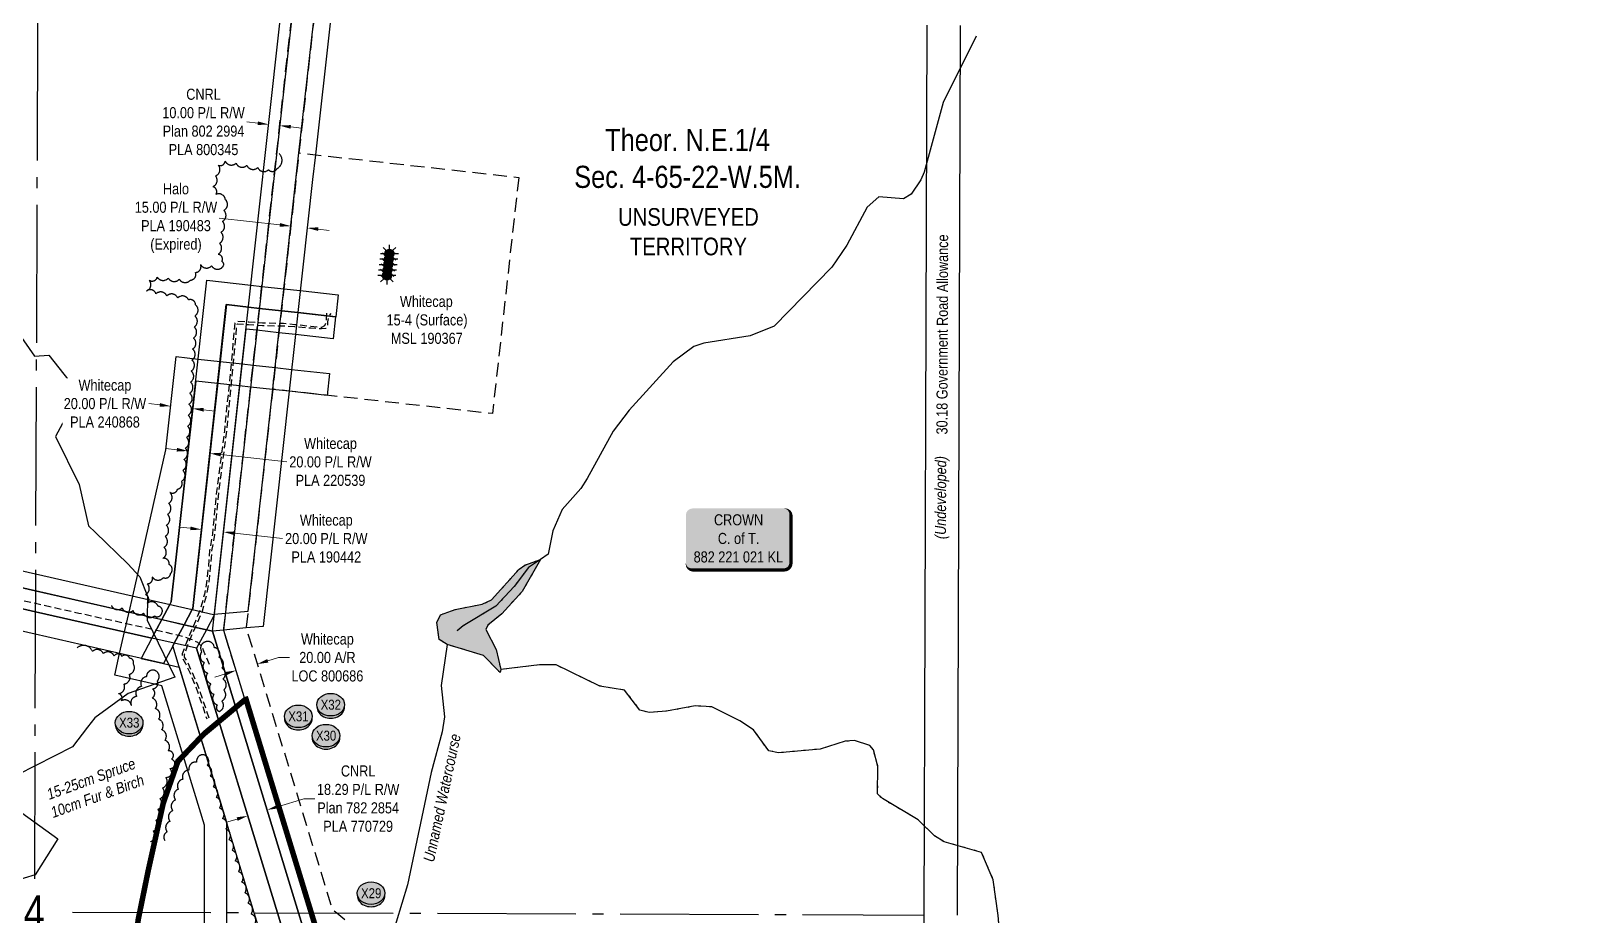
# Model space of a CAD drawing. Extents: x 479172 to 490274, y 6044075 to 6051612.
# Drawn here: x 482862 to 484260, y 6049889 to 6050689 of the extents above; entities that cross this region are included whole.
import ezdxf
from ezdxf.enums import TextEntityAlignment as Align

# ---------------------------------------------------------------- set-up
doc = ezdxf.new("R2010")
doc.units = 0
doc.header["$LTSCALE"] = 5
doc.header["$PDSIZE"] = 0.5
for name, pattern in [('0', [1, 1, 0]), ('foc-ACCESSROAD', [3.75, 2.5, -1.25]), ('foc-QUARTERLINE', [33, 25, -3, 2, -3]), ('foc-WHEELTRACKS', [2, 0.4, -1.6]), ('HIDDEN2', [4.7625, 3.175, -1.5875]), ('UG_PIPE', [1.875, 1.25, -0.625])]:
    doc.linetypes.add(name, pattern=pattern)
doc.layers.get('Defpoints').update_dxf_attribs({"color": 9})
for name, color, linetype in [('10', 1, 'Continuous'), ('9', 3, 'Continuous'), ('AS-OWNER', 7, 'Continuous'), ('AS-PIPE-UG', 44, 'UG_PIPE'), ('C-AR', 13, 'foc-ACCESSROAD'), ('C-RW', 13, 'Continuous'), ('C-SYMBOL', 7, 'Continuous'), ('C-WS', 13, 'foc-ACCESSROAD'), ('C-WS-S', 8, 'Continuous'), ('F-RW', 190, 'Continuous'), ('L-QSEC', 8, 'foc-QUARTERLINE'), ('L-ROAD-T', 7, 'Continuous'), ('L-SEC', 7, 'Continuous'), ('L-SECLBL', 7, 'Continuous'), ('L-UNS-T', 3, 'Continuous'), ('P-CROSSINGS', 250, 'Continuous'), ('P-PROPOSED', 10, 'Continuous'), ('T-BUSH', 110, '0'), ('T-BUSH-T', 110, 'Continuous'), ('T-CREEK', 160, 'Continuous'), ('T-EXISTING TFA', 220, 'HIDDEN2'), ('T-WATER', 160, 'Continuous'), ('T-WATER-H', 133, 'Continuous'), ('T-WATER-P3', 160, 'foc-WHEELTRACKS'), ('T-WATER-T', 170, 'Continuous'), ('WETLAND', 143, 'Continuous')]:
    doc.layers.add(name, color=color, linetype=linetype)
for name, color, linetype, lineweight in [('C-AR-T', 13, 'Continuous', 9), ('C-RW-T', 13, 'Continuous', 9), ('C-WS-T', 13, 'Continuous', 9), ('F-RW-T', 190, 'Continuous', 9), ('T-TEXT', 48, 'Continuous', 18)]:
    doc.layers.add(name, color=color, linetype=linetype, lineweight=lineweight)
doc.styles.add('175L', font='ARIALN.TTF', dxfattribs={"height": 20})
doc.styles.add('80', font='ARIALN.TTF', dxfattribs={"height": 10})
doc.styles.add('80CG', font='ARIALN.TTF', dxfattribs={"height": 10})
doc.styles.add('80L', font='ARIALN.TTF', dxfattribs={"height": 10})
doc.styles.add('80LS', font='ARIALNI.TTF', dxfattribs={"height": 10})
doc.styles.add('Crossing', font='ARIALN.TTF', dxfattribs={"height": 10})
doc.styles.add('foc-LtypeFont', font='ARIALN.TTF', dxfattribs={"height": 7.35})
doc.styles.add('SIMPLEX', font='ARIALN.TTF')
doc.linetypes.add('foc-TOPO-flowdirection-NOLINE', pattern='A,0,[">",foc-LtypeFont,S=0.3,R=0,X=0,Y=-0.945],-20,[">",foc-LtypeFont,S=0.3,R=0,X=0,Y=-0.945],0', length=20)
doc.dimstyles.new('Compass 5 000', dxfattribs={"dimscale": 5, "dimtxt": 9, "dimasz": 2, "dimexe": 0.2, "dimexo": 0.0625, "dimgap": 0.5, "dimtad": 0, "dimtih": 1, "dimtoh": 1, "dimzin": 0, "dimdsep": 46, "dimtxsty": '80CG', "dimcen": 0.1, "dimse1": 1, "dimse2": 1, "dimclrd": 256, "dimclrt": 256, "dimaunit": 1, "dimadec": 4, "dimazin": 0, "dimtfac": 0.06, "dimtofl": 0, "dimtmove": 0, "dimatfit": 1, "dimfxl": 0.2, "dimtolj": 1, "dimtzin": 0, "dimlwd": -1, "dimarcsym": 0})

# ---------------------------------------------------------------- blocks, each defined once
blk = doc.blocks.new('*U419')
h = blk.add_hatch(color=255)
edge = h.paths.add_edge_path()
edge.add_line((-41.5, -28.5), (41.5, -28.5))
edge.add_arc((41.5, -22.5), 6, 270, 360)
edge.add_line((47.5, -22.5), (47.5, 21))
edge.add_arc((41.5, 21), 6, 0, 90)
edge.add_line((41.5, 27), (-41.5, 27))
edge.add_arc((-41.5, 21), 6, 90, 180)
edge.add_line((-47.5, 21), (-47.5, -22.5))
edge.add_arc((-41.5, -22.5), 6, 180, 270)
at = {"color": 14, "flags": 128}
blk.add_lwpolyline([(-41.5, -28.5, 3, 3, 0), (41.5, -28.5, 3, 3, 0.414214), (47.5, -22.5, 3, 3, 0), (47.5, 21, 3, 0, 0.414214), (41.5, 27, 0, 0, 0), (-41.5, 27, 0, 0, 0.414214), (-47.5, 21, 0, 0, 0), (-47.5, -22.5, 0, 3, 0.414214)], format="xyseb", close=True, dxfattribs=at)
at = {"color": 14, "style": '80'}
blk.add_attdef('ENTER_TEXT_001', (-26.8, -4.9), '', height=10, dxfattribs=at)
blk = doc.blocks.new('xing2')
h = blk.add_hatch(color=50)
h.dxf.hatch_style = 1
edge = h.paths.add_edge_path()
edge.add_ellipse((0, 0), major_axis=(-12.5, 0), ratio=0.816297, start_angle=0, end_angle=360)
h = blk.add_hatch(color=250)
h.dxf.hatch_style = 1
edge = h.paths.add_edge_path()
edge.add_ellipse((0, -2), major_axis=(-12.5, 0), ratio=0.816297, start_angle=0, end_angle=180)
edge.add_line((12.5, -2), (12.5, 0))
edge.add_ellipse((0, 0), major_axis=(-12.5, 0), ratio=0.816297, start_angle=0, end_angle=180, ccw=False)
edge.add_line((-12.5, 0), (-12.5, -2))
at = {"color": 250}
blk.add_ellipse((0, 0), major_axis=(-12.5, 0), ratio=0.816297, dxfattribs=at)
blk.add_ellipse((0, -2), major_axis=(-12.5, 0), ratio=0.816297, start_param=0, end_param=3.141593, dxfattribs=at)
at = {"color": 250, "style": 'Crossing'}
blk.add_attdef('CROSSING', text='', height=9, dxfattribs=at).set_placement((0.1, 0), align=Align.MIDDLE_CENTER)
at = {"color": 250, "style": 'Crossing', "flags": 1}
for tag, p in [('OWNER', (0.1, -12.5)), ('DESCRIPTION', (0.1, -25.8)), ('LOCATION', (0.1, -39.3)), ('DWG_REF', (0.1, -52.8))]:
    blk.add_attdef(tag, text='', height=9, dxfattribs=at).set_placement(p, align=Align.MIDDLE_CENTER)
blk = doc.blocks.new('GAS')
h = blk.add_hatch(color=255)
h.dxf.hatch_style = 1
edge = h.paths.add_edge_path()
edge.add_arc((0, 0), 0.9, 0, 360)
for p, q in [((-0.81, 0), (-1.62, 0)), ((-0.57, 0.57), (-1.14, 1.14)), ((0, 0.81), (0, 1.62)), ((0.57, 0.57), (1.14, 1.14)), ((1.62, 0), (0.81, 0)), ((-0.57, -0.57), (-1.14, -1.14)), ((0, -0.81), (0, -1.62)), ((1.14, -1.14), (0.57, -0.57))]:
    blk.add_line(p, q)
blk.add_circle((0, 0), 0.8)
blk = doc.blocks.new('L-SECLBL')
at = {"layer": '9', "color": 7}
for p, q in [((-5.1, -27.8), (-12.3, -27.8)), ((20.7, -27.8), (13.5, -27.8))]:
    blk.add_line(p, q, dxfattribs=at)
at = {"layer": '10', "color": 2, "style": 'SIMPLEX'}
blk.add_attdef('SEC', text='', height=30, dxfattribs=at).set_placement((0, 0), align=Align.MIDDLE)
at = {"layer": '10', "color": 5, "style": '80L'}
blk.add_attdef('TWP', text='', height=9.5, dxfattribs=at).set_placement((-14.4, -27.4), align=Align.MIDDLE_RIGHT)
blk.add_attdef('RGE', text='', height=9.5, dxfattribs=at).set_placement((3.6, -27.4), align=Align.MIDDLE_CENTER)
blk.add_attdef('MER', text='', height=9.5, dxfattribs=at).set_placement((23.2, -27.4), align=Align.MIDDLE_LEFT)
blk = doc.blocks.new('*D522')
at = {"layer": 'C-AR-T', "transparency": 16777216}
for p, q in [((483076.1, 6050119.2), (483085.7, 6050122.2)), ((483085.7, 6050122.2), (483095.7, 6050122.2)), ((483037.8, 6050107.5), (483028.3, 6050104.6))]:
    blk.add_line(p, q, dxfattribs=at)
for points in [[(483075.6, 6050120.8), (483076.6, 6050117.6), (483066.5, 6050116.3)], [(483037.3, 6050109.1), (483038.3, 6050105.9), (483047.4, 6050110.5)]]:
    blk.add_solid(points, dxfattribs=at)
at = {"layer": 'Defpoints', "color": 0, "transparency": 16777216}
for p in [(483064.4, 6050123.2), (483045.3, 6050117.3), (483066.5, 6050116.3)]:
    blk.add_point(p, dxfattribs=at)
at = {"layer": 'C-AR-T', "transparency": 16777216, "insert": (483130, 6050122.2), "char_height": 10, "attachment_point": 5, "style": '80CG'}
blk.add_mtext('\\A1;Whitecap\\P20.00 A/R\\PLOC 800686', dxfattribs=at)
blk = doc.blocks.new('*D524')
at = {"layer": 'C-RW-T', "transparency": 16777216}
for p, q in [((483006.1, 6050239), (482996.2, 6050240.1)), ((483045.9, 6050234.6), (483089.4, 6050229.7))]:
    blk.add_line(p, q, dxfattribs=at)
for points in [[(483006.3, 6050240.6), (483006, 6050237.3), (483016.1, 6050237.9)], [(483046.1, 6050236.2), (483045.8, 6050232.9), (483036, 6050235.7)]]:
    blk.add_solid(points, dxfattribs=at)
at = {"layer": 'Defpoints', "color": 0, "transparency": 16777216}
for p in [(483021.4, 6050285.7), (483041.3, 6050283.5), (483036, 6050235.7)]:
    blk.add_point(p, dxfattribs=at)
at = {"layer": 'C-RW-T', "transparency": 16777216, "insert": (483129, 6050229.7), "char_height": 10, "attachment_point": 5, "style": '80CG'}
blk.add_mtext('\\A1;Whitecap\\P20.00 P/L R/W\\PPLA 190442', dxfattribs=at)
blk = doc.blocks.new('*D525')
at = {"layer": 'C-RW-T', "transparency": 16777216}
for p, q in [((482994, 6050310), (482984, 6050311.1)), ((483033.7, 6050305.6), (483093.3, 6050299))]:
    blk.add_line(p, q, dxfattribs=at)
for points in [[(482994.2, 6050311.7), (482993.8, 6050308.4), (483003.9, 6050308.9)], [(483033.8, 6050307.3), (483033.5, 6050304), (483023.7, 6050306.7)]]:
    blk.add_solid(points, dxfattribs=at)
at = {"layer": 'Defpoints', "color": 0, "transparency": 16777216}
for p in [(483007, 6050337.1), (483026.8, 6050334.9), (483003.9, 6050308.9)]:
    blk.add_point(p, dxfattribs=at)
at = {"layer": 'C-RW-T', "transparency": 16777216, "insert": (483132.8, 6050299), "char_height": 10, "attachment_point": 5, "style": '80CG'}
blk.add_mtext('\\A1;Whitecap\\P20.00 P/L R/W\\PPLA 220539', dxfattribs=at)
blk = doc.blocks.new('*D529')
at = {"layer": 'Defpoints', "color": 0, "transparency": 16777216}
for p in [(483076.9, 6050604.1), (483077.1, 6050605.9), (483087.1, 6050604.8)]:
    blk.add_point(p, dxfattribs=at)
at = {"layer": 'F-RW-T', "transparency": 16777216}
for p, q in [((483067, 6050605.2), (483057.1, 6050606.3)), ((483096.8, 6050601.9), (483106.7, 6050600.8))]:
    blk.add_line(p, q, dxfattribs=at)
for points in [[(483067.2, 6050606.8), (483066.8, 6050603.5), (483076.9, 6050604.1)], [(483097, 6050603.5), (483096.6, 6050600.2), (483086.9, 6050603)]]:
    blk.add_solid(points, dxfattribs=at)
at = {"layer": 'F-RW-T', "transparency": 16777216, "insert": (483018, 6050606.3), "char_height": 10, "attachment_point": 5, "style": '80CG'}
blk.add_mtext('\\A1;CNRL\\P10.00 P/L R/W\\PPlan 802 2994\\PPLA 800345', dxfattribs=at)
blk = doc.blocks.new('*D530')
at = {"layer": 'Defpoints', "color": 0, "transparency": 16777216}
for p in [(483098.3, 6050524.5), (483096.9, 6050512.2), (483113.2, 6050522.9)]:
    blk.add_point(p, dxfattribs=at)
at = {"layer": 'F-RW-T', "transparency": 16777216}
for p, q in [((483087, 6050513.3), (483032.2, 6050519.4)), ((483121.8, 6050509.4), (483131.7, 6050508.3))]:
    blk.add_line(p, q, dxfattribs=at)
for points in [[(483087.2, 6050514.9), (483086.8, 6050511.6), (483096.9, 6050512.2)], [(483121.9, 6050511.1), (483121.6, 6050507.8), (483111.8, 6050510.5)]]:
    blk.add_solid(points, dxfattribs=at)
at = {"layer": 'F-RW-T', "transparency": 16777216, "insert": (482993.1, 6050519.4), "char_height": 10, "attachment_point": 5, "style": '80CG'}
blk.add_mtext('\\A1;Halo\\P15.00 P/L R/W\\PPLA 190483\\P(Expired)', dxfattribs=at)
blk = doc.blocks.new('*D531')
at = {"layer": 'Defpoints', "color": 0, "transparency": 16777216}
for p in [(483049.7, 6050006.3), (483067.2, 6050011.7), (483075.5, 6049984.5)]:
    blk.add_point(p, dxfattribs=at)
at = {"layer": 'F-RW-T', "transparency": 16777216}
for p, q in [((483085, 6049987.4), (483108.7, 6049994.6)), ((483108.7, 6049994.6), (483118.7, 6049994.6)), ((483048.4, 6049976.2), (483038.9, 6049973.3))]:
    blk.add_line(p, q, dxfattribs=at)
for points in [[(483047.9, 6049977.8), (483048.9, 6049974.6), (483058, 6049979.1)], [(483084.6, 6049989), (483085.5, 6049985.8), (483075.5, 6049984.5)]]:
    blk.add_solid(points, dxfattribs=at)
at = {"layer": 'F-RW-T', "transparency": 16777216, "insert": (483157.8, 6049994.6), "char_height": 10, "attachment_point": 5, "style": '80CG'}
blk.add_mtext('\\A1;CNRL\\P18.29 P/L R/W\\PPlan 782 2854\\PPLA 770729', dxfattribs=at)
blk = doc.blocks.new('*D536')
at = {"layer": 'C-RW-T', "transparency": 16777216}
for p, q in [((482978.4, 6050350.6), (482968.5, 6050351.7)), ((483018.1, 6050346.1), (483028.1, 6050345))]:
    blk.add_line(p, q, dxfattribs=at)
for points in [[(482978.6, 6050352.2), (482978.2, 6050348.9), (482988.4, 6050349.4)], [(483018.3, 6050347.8), (483018, 6050344.5), (483008.2, 6050347.2)]]:
    blk.add_solid(points, dxfattribs=at)
at = {"layer": 'Defpoints', "color": 0, "transparency": 16777216}
for p in [(482989.8, 6050361.9), (483009.6, 6050359.7), (482988.4, 6050349.4)]:
    blk.add_point(p, dxfattribs=at)
at = {"layer": 'C-RW-T', "transparency": 16777216, "insert": (482928.9, 6050351.7), "char_height": 10, "attachment_point": 5, "style": '80CG', "bg_fill": 3, "box_fill_scale": 1.1, "bg_fill_color": 256, "bg_fill_true_color": 13158600, "bg_fill_transparency": 0}
blk.add_mtext('\\A1;Whitecap\\P20.00 P/L R/W\\PPLA 240868', dxfattribs=at)

msp = doc.modelspace()

# ---------------------------------------------------------------- hatches: boundary and pattern name
at = {"layer": 'T-WATER-H'}
h = msp.add_hatch(color=256, dxfattribs=at)
h.dxf.hatch_style = 1
h.paths.add_polyline_path([(483286.193, 6050108.561), (483271.158, 6050124.009), (483238.176, 6050134.032), (483230.923, 6050138.516), (483229.066, 6050153.993), (483232.215, 6050160.72), (483245.402, 6050165.636), (483269.938, 6050170.398), (483278.383, 6050174.232), (483303.513, 6050202.11), (483308.632, 6050205.775), (483322.639, 6050210.886), (483306.002, 6050181.976), (483287.603, 6050161.779), (483275.186, 6050151.48), (483273.096, 6050147.446), (483282.611, 6050129.472), (483286.716, 6050111.374)])

# ---------------------------------------------------------------- linework, layer by layer
at = {"layer": 'AS-PIPE-UG', "flags": 128}
for points in [[(483129.334, 6050433.514), (483128.826, 6050426.181), (483127.478, 6050422.082), (483124.664, 6050420.532), (483115.137, 6050421.48), (483100.427, 6050423.009), (483090.454, 6050424.1), (483071.455, 6050424.398), (483058.881, 6050425.333), (483047.813, 6050426.167), (483046.337, 6050424.523), (483045.907, 6050421.687), (483044.028, 6050398.782), (483036.907, 6050327.107), (483031.845, 6050287.566), (483029.795, 6050272.166), (483028.75, 6050262.129), (483027.239, 6050246.624), (483026.159, 6050233.642), (483023.445, 6050218.908), (483023.107, 6050212.462), (483022.274, 6050203.439), (483020.795, 6050190.166), (483018.785, 6050179.36), (483014.965, 6050165.015), (483010.796, 6050155.108), (483005.498, 6050143.213), (483001.943, 6050134.419), (482998.814, 6050125.686), (482998.667, 6050121.997), (483001.725, 6050116.905), (483005.854, 6050107.955), (483010.818, 6050096.488), (483015.678, 6050082.637), (483020.97, 6050066.715)], [(483022.999, 6050067.389), (483017.702, 6050083.328), (483012.811, 6050097.268), (483007.806, 6050108.828), (483003.618, 6050117.906), (483000.829, 6050122.55), (483000.938, 6050125.273), (483003.942, 6050133.657), (483007.467, 6050142.377), (483012.759, 6050154.258), (483016.993, 6050164.321), (483020.873, 6050178.888), (483022.912, 6050189.851), (483024.402, 6050203.222), (483025.24, 6050212.307), (483025.573, 6050218.657), (483028.281, 6050233.359), (483029.369, 6050246.431), (483030.878, 6050261.914), (483031.919, 6050271.914), (483033.966, 6050287.289), (483039.032, 6050326.865), (483046.158, 6050398.589), (483048.032, 6050421.439), (483048.356, 6050423.57), (483048.701, 6050423.955), (483058.72, 6050423.2), (483071.414, 6050422.258), (483090.487, 6050422.059), (483100.19, 6050421.536), (483114.937, 6050420.081), (483124.7, 6050419.544), (483128.562, 6050419.775), (483130.381, 6050421.84), (483130.317, 6050425.5), (483131.098, 6050430.175), (483133.315, 6050433.202)], [(483023.33, 6050116.01), (483019.261, 6050125.645), (483017.081, 6050130.85), (483015.301, 6050133.274), (483012.969, 6050135.879), (483006.028, 6050138.89), (482997.901, 6050141.541), (482984.26, 6050144.793), (482905.31, 6050162.146), (482776.838, 6050191.032), (482766.043, 6050193.298)]]:
    msp.add_lwpolyline(points, dxfattribs=at)
at = {"layer": 'C-AR', "flags": 128}
msp.add_lwpolyline([(483128.399, 6050795.623), (483117.292, 6050695.645), (483104.263, 6050578.322), (483094.26, 6050488.306), (483088.407, 6050435.639), (483086.2, 6050415.777), (483080.529, 6050364.743), (483058.242, 6050164.153), (483056.551, 6050148.938), (483134.298, 6049894.677), (483138.443, 6049891.312), (483219.477, 6049825.678), (483288.001, 6049809.293), (483667.007, 6049288.777), (483666.887, 6049254.959), (483276.174, 6049791.554), (483218.739, 6049805.33), (483198.426, 6049810.145), (483119.736, 6049873.895), (483117.282, 6049881.919), (483114.382, 6049891.397), (483036.214, 6050147.039), (483037.904, 6050162.255), (483066.318, 6050417.985), (483068.525, 6050437.845), (483097.173, 6050695.717), (483108.281, 6050795.694)], dxfattribs=at)
at = {"layer": 'C-RW'}
for points in [[(482766.047, 6050186.317), (482865.964, 6050163.655), (482971.322, 6050139.76), (482980.217, 6050156.487), (482987.514, 6050170.215), (482988.754, 6050172.548), (483000.42, 6050277.525), (483021.041, 6050463.24), (483060.799, 6050458.818), (483070.732, 6050457.713), (483090.615, 6050455.502), (483105.522, 6050453.844), (483139.755, 6050450.038), (483137.498, 6050430.184), (483103.315, 6050433.979), (483088.407, 6050435.636), (483068.525, 6050437.845), (483058.592, 6050438.95), (483038.66, 6050441.164), (483020.264, 6050275.325), (483008.2, 6050166.541), (483007.716, 6050165.633), (483000.4, 6050151.907), (482991.516, 6050135.181), (482990.157, 6050132.625), (482981.8, 6050116.874), (482865.887, 6050143.178), (482765.97, 6050165.851)], [(483077.884, 6049845.67), (483063.845, 6049891.576), (482995.936, 6050113.668), (482990.135, 6050132.68), (482991.474, 6050135.19), (483000.395, 6050151.911), (483007.715, 6050165.634), (483008.2, 6050166.541), (483038.617, 6050441.164), (483058.592, 6050438.947), (483068.525, 6050437.845), (483088.407, 6050435.639), (483103.316, 6050433.984), (483137.451, 6050430.197), (483137.451, 6050430.197), (483135.247, 6050410.331), (483101.109, 6050414.121), (483086.2, 6050415.777), (483066.318, 6050417.985), (483056.38, 6050419.07), (483027.742, 6050161.307), (483027.655, 6050160.53), (483020.563, 6050147.337), (483011.672, 6050130.61), (483084.784, 6049891.502), (483095.225, 6049857.365)], [(483018.824, 6049867.853), (483018.84, 6049891.737), (483018.89, 6049970.552), (482980.344, 6050096.603), (482937.743, 6050106.27), (482942.189, 6050125.862), (482946.614, 6050145.363), (482950.659, 6050163.19), (482953.979, 6050177.82), (482983.993, 6050310.087), (482993.338, 6050394.217), (483013.133, 6050392.018), (483032.937, 6050389.817), (483052.885, 6050387.603), (483062.82, 6050386.499), (483082.701, 6050384.29), (483097.611, 6050382.635), (483131.914, 6050378.825), (483131.914, 6050378.825), (483129.733, 6050359.187), (483095.414, 6050362.86), (483080.505, 6050364.535), (483060.613, 6050366.632), (483050.678, 6050367.736), (483030.739, 6050369.949), (483010.964, 6050372.155), (483000.453, 6050277.514), (482988.785, 6050172.489), (482987.524, 6050170.198), (482980.231, 6050156.465), (482971.345, 6050139.723), (482961.664, 6050121.392), (482981.796, 6050116.823), (482996.003, 6050113.601), (483038.843, 6049973.499), (483038.829, 6049891.666), (483038.82, 6049877.374)]]:
    msp.add_lwpolyline(points, dxfattribs=at)
at = {"layer": 'C-WS', "flags": 128}
msp.add_lwpolyline([(483302.955, 6050556.219), (483279.2, 6050342.647), (483095.439, 6050363.085), (483080.528, 6050364.743), (483086.201, 6050415.777), (483088.408, 6050435.638), (483090.616, 6050455.501), (483094.263, 6050488.305), (483104.269, 6050578.32), (483119.167, 6050576.662), (483302.955, 6050556.219)], close=True, dxfattribs=at)
at = {"layer": 'F-RW'}
for points in [[(483143.488, 6050795.57), (483132.38, 6050695.591), (483119.167, 6050576.663), (483116.666, 6050554.155), (483103.316, 6050433.984), (483101.109, 6050414.121), (483095.439, 6050363.085), (483071.803, 6050150.361), (483056.551, 6050148.938), (483036.214, 6050147.04), (483026.053, 6050146.092), (483020.563, 6050147.337), (483000.395, 6050151.911), (482866.034, 6050182.384), (482766.117, 6050205.042)], [(482766.175, 6050220.414), (482866.091, 6050197.754), (483007.715, 6050165.634), (483027.072, 6050161.244), (483027.743, 6050161.307), (483037.904, 6050162.255), (483058.241, 6050164.153), (483080.529, 6050364.743), (483086.2, 6050415.777), (483088.407, 6050435.639), (483094.259, 6050488.306), (483104.263, 6050578.322), (483117.292, 6050695.645), (483128.399, 6050795.623)], [(483097.173, 6050695.717), (483036.214, 6050147.039), (483114.381, 6049891.397), (483117.282, 6049881.918), (483119.736, 6049873.895), (483198.426, 6049810.145), (483218.743, 6049805.381), (483276.174, 6049791.554), (483666.887, 6049254.959), (483686.896, 6049227.478), (483696.9, 6049213.735), (483783.427, 6049094.833), (483778.863, 6049094.85), (483771.031, 6049094.88), (483696.84, 6049196.83), (483686.836, 6049210.575), (483666.827, 6049238.06), (483270.263, 6049782.69), (483193.896, 6049800.951), (483111.072, 6049868.052), (483103.921, 6049891.435), (483026.053, 6050146.092), (483087.122, 6050695.752)], [(482766.117, 6050205.044), (482866.034, 6050182.384), (482980.217, 6050156.487), (483000.4, 6050151.907), (483026.053, 6050146.092), (483103.921, 6049891.435), (483111.072, 6049868.052)], [(483095.225, 6049857.365), (483084.784, 6049891.502), (483011.672, 6050130.61), (482991.516, 6050135.181), (482971.322, 6050139.76), (482865.964, 6050163.655), (482766.047, 6050186.317)]]:
    msp.add_lwpolyline(points, dxfattribs=at)
at = {"layer": 'L-QSEC'}
for p, q in [((482867.959, 6050696.534), (482865.059, 6049922.281)), ((482899.605, 6049892.16), (483669.139, 6049889.466))]:
    msp.add_line(p, q, dxfattribs=at)
at = {"layer": 'L-SEC'}
for p, q in [((483671.993, 6050693.716), (483669.139, 6049889.466)), ((483702.173, 6050693.609), (483699.319, 6049889.359)), ((483669.139, 6049889.466), (483666.324, 6049095.289))]:
    msp.add_line(p, q, dxfattribs=at)
at = {"layer": 'P-PROPOSED', "const_width": 5}
msp.add_lwpolyline([(482804.79, 6049621.786), (482889.095, 6049734.208), (482901.697, 6049767.359), (482933.699, 6049797.671), (482951.143, 6049828.038), (482958.984, 6049885.414), (482968.164, 6049930.335), (482981.559, 6049990.455), (482994.872, 6050028.443), (483018.532, 6050053.253), (483055.473, 6050084.055), (483056.428, 6050084.348), (483115.338, 6049891.69), (483118.238, 6049882.211), (483120.602, 6049874.48), (483198.879, 6049811.065), (483218.971, 6049806.302), (483276.765, 6049792.44), (483666.893, 6049256.649)], dxfattribs=at)
at = {"layer": 'T-BUSH', "flags": 128}
for points in [[(482934.758, 6050169.363, 0.52056705), (482944.466, 6050166.985, 0.52056705), (482954.174, 6050164.607, 0.52056705), (482963.881, 6050162.228, 0.52056705), (482973.589, 6050159.85, 0.52056705), (482980.348, 6050162.33, 0.52056705), (482976.877, 6050168.624, 0.52056705), (482967.253, 6050171.32, 0.52056705), (482965.527, 6050179.04, 0.52056705), (482967.164, 6050188.899, 0.52056705), (482971.709, 6050195.101, 0.52056705), (482981.684, 6050194.474, 0.52056705), (482988.223, 6050198.099, 0.52056705), (482986.896, 6050206.259, 0.52056705), (482981.211, 6050211.86, 0.52056705), (482982.26, 6050221.8, 0.52056705), (482983.308, 6050231.739, 0.52056705), (482984.356, 6050241.679, 0.52056705), (482985.405, 6050251.618, 0.52056705), (482986.453, 6050261.558, 0.52056705), (482987.501, 6050271.498, 0.52056705), (482994.568, 6050274.506, 0.52056705), (482998.157, 6050281.567, 0.52056705), (482999.269, 6050291.499, 0.52056705), (483000.38, 6050301.432, 0.52056705), (483001.492, 6050311.365, 0.52056705), (483002.603, 6050321.297, 0.52056705), (483003.557, 6050331.244, 0.52056705), (483004.218, 6050341.217, 0.52056705), (483004.879, 6050351.19, 0.52056705), (483005.54, 6050361.162, 0.52056705), (483006.202, 6050371.135, 0.52056705), (483006.863, 6050381.108, 0.52056705), (483007.524, 6050391.081, 0.52056705), (483008.186, 6050401.054, 0.52056705), (483008.847, 6050411.026, 0.52056705), (483009.508, 6050420.999, 0.52056705), (483010.17, 6050430.972, 0.52056705), (483010.831, 6050440.945, 0.52056705), (483004.501, 6050445.482, 0.52056705), (482994.673, 6050447.301, 0.52056705), (482984.845, 6050449.119, 0.52056705), (482975.018, 6050450.938, 0.52056705), (482966.485, 6050453.586, 0.52056705), (482968.939, 6050463.275, 0.52056705), (482976.221, 6050466.117, 0.52056705), (482986.171, 6050465.174, 0.52056705), (482996.121, 6050464.232, 0.52056705), (483006.072, 6050463.289, 0.52056705), (483010.771, 6050470.281, 0.52056705), (483015.353, 6050477.41, 0.52056705), (483025.287, 6050476.314, 0.52056705), (483035.222, 6050475.218, 0.52056705), (483034.678, 6050480.217, 0.52056705), (483031.099, 6050486.756, 0.52056705), (483032.421, 6050496.663, 0.52056705), (483033.743, 6050506.57, 0.52056705), (483035.066, 6050516.477, 0.52056705), (483036.388, 6050526.384, 0.52056705), (483037.71, 6050536.29, 0.52056705), (483029.239, 6050540.761, 0.52056705), (483026.354, 6050547.85, 0.52056705), (483028.876, 6050557.521, 0.52056705), (483031.398, 6050567.192, 0.52056705), (483037.586, 6050570.999, 0.52056705), (483047.385, 6050569.03, 0.52056705), (483057.183, 6050567.06, 0.52056705), (483066.982, 6050565.09, 0.52056705), (483076.781, 6050563.12, 0.52056705), (483084.45, 6050564.154, 0.52056705), (483086.349, 6050577.72, 0.52056705)], [(482944.569, 6050123.009, 0.59738581), (482937.164, 6050123.593, 0.52056705), (482927.391, 6050125.712, 0.52056705), (482917.618, 6050127.832, 0.52056705), (482903.691, 6050130.851, 0.52056705)], [(482970.127, 6049955.635, 0.52056705), (482972.57, 6049965.327, 0.52056705), (482974.823, 6049975.06, 0.52056705), (482976.713, 6049984.875, 0.52056705), (482978.603, 6049994.689, 0.52056705), (482980.951, 6050004.389, 0.52056705), (482983.889, 6050013.942, 0.77176447), (482987.598, 6050021.889, 0.90385768), (482988.929, 6050030.336, 0.82715098), (482986.005, 6050037.766, 0.52056705), (482983.117, 6050047.335, 0.52056705), (482980.229, 6050056.903, 0.52056705), (482977.341, 6050066.472, 0.52056705), (482974.453, 6050076.04, 0.52056705), (482971.565, 6050085.608, 0.52056705), (482972.003, 6050093.898, 0.52056705), (482976.301, 6050100.998, 0.52056705), (482974.321, 6050110.457, 0.52056705), (482966.489, 6050104.956, 0.52056705), (482961.999, 6050096.027, 0.52056705), (482957.508, 6050087.097, 0.52056705), (482952.828, 6050078.739, 0.52056705), (482943.876, 6050083.184, 0.52056705), (482941.191, 6050089.547, 0.52056705), (482946.122, 6050098.241, 0.52056705), (482950.936, 6050106.987, 0.52056705), (482954.513, 6050116.286, 0.52056705), (482951.278, 6050121.528, 0.52056705), (482944.253, 6050123.376, 0.52056705)], [(483098.129, 6049853.762, 0.52056705), (483090.396, 6049847.501, 0.52056705), (483083.88, 6049839.922, 0.52056705), (483077.363, 6049832.344, 0.52056705), (483070.847, 6049824.765, 0.52056705), (483065.797, 6049829.33, 0.52056705), (483061.272, 6049838.241, 0.52056705), (483056.748, 6049847.153, 0.52056705), (483052.223, 6049856.065, 0.52056705), (483054.593, 6049861.753, 0.52056705), (483064.332, 6049863.997, 0.52056705), (483066.811, 6049871.311, 0.52056705), (483063.947, 6049880.886, 0.52056705), (483061.083, 6049890.462, 0.52056705), (483058.219, 6049900.037, 0.52056705), (483055.354, 6049909.613, 0.52056705), (483052.49, 6049919.188, 0.52056705), (483049.626, 6049928.764, 0.52056705), (483046.762, 6049938.339, 0.52056705), (483043.897, 6049947.915, 0.52056705), (483041.033, 6049957.49, 0.52056705), (483038.169, 6049967.066, 0.52056705), (483035.305, 6049976.641, 0.52056705), (483032.441, 6049986.217, 0.52056705), (483029.576, 6049995.792, 0.52056705), (483026.768, 6050005.384, 0.52056705), (483024.045, 6050015, 0.52056705), (483021.321, 6050024.617, 0.52056705), (483018.598, 6050034.233, 0.52056705), (483011.756, 6050027.709, 0.52056705), (483004.906, 6050020.452, 0.52056705), (482999.314, 6050012.168, 0.52056705), (482995.262, 6050003.19, 0.52056705), (482992.751, 6049993.515, 0.52056705), (482990.241, 6049983.841, 0.52056705), (482987.731, 6049974.167, 0.52056705), (482985.221, 6049964.493, 0.52056705), (482983.211, 6049956.745, 0.52056705)]]:
    msp.add_lwpolyline(points, format="xyb", dxfattribs=at)
msp.add_lwpolyline([(483032.243, 6050073.402, 0.52056705), (483034.523, 6050082.985, 0.52056705), (483036.314, 6050092.818, 0.52056705), (483035.607, 6050102.747, 0.52056705), (483034.582, 6050112.689, 0.52056705), (483032.039, 6050122.343, 0.52056705), (483027.611, 6050131.244, 0.52056705), (483019.771, 6050136.406, 0.52056705), (483016.47, 6050127.252, 0.52056705), (483018.807, 6050117.688, 0.52056705), (483021.709, 6050108.123, 0.52056705), (483024.611, 6050098.559, 0.52056705), (483027.512, 6050088.995, 0.52056705), (483030.414, 6050079.431, 0.52056705)], format="xyb", close=True, dxfattribs=at)
at = {"layer": 'T-CREEK', "flags": 128}
for points in [[(483716.381, 6050683.812), (483686.542, 6050623.897), (483669.415, 6050560.817), (483666.572, 6050554.054), (483657.648, 6050541.05), (483650.888, 6050536.725), (483628.627, 6050538.781), (483617.964, 6050529.196), (483599.554, 6050494.901), (483586.161, 6050475.165), (483533.886, 6050421.651), (483512.329, 6050412.839), (483470.223, 6050406.293), (483461.171, 6050403.381), (483442.492, 6050389.634), (483402.73, 6050345.904), (483388.378, 6050326.862), (483364.952, 6050284.117), (483358.969, 6050275.09), (483342.346, 6050256.058), (483333.888, 6050236.734), (483329.601, 6050215.586), (483322.639, 6050210.886)], [(483716.381, 6050683.812), (483686.542, 6050623.897), (483669.415, 6050560.817), (483666.572, 6050554.054), (483657.648, 6050541.05), (483650.888, 6050536.725), (483628.627, 6050538.781), (483617.964, 6050529.196), (483599.554, 6050494.901), (483586.161, 6050475.165), (483533.886, 6050421.651), (483512.329, 6050412.839), (483470.223, 6050406.293), (483461.171, 6050403.381), (483442.492, 6050389.634), (483402.73, 6050345.904), (483388.378, 6050326.862), (483364.952, 6050284.117), (483358.969, 6050275.09), (483342.346, 6050256.058), (483333.888, 6050236.734), (483329.601, 6050215.586), (483322.639, 6050210.886)], [(483716.381, 6050683.812), (483686.542, 6050623.897), (483669.415, 6050560.817), (483666.572, 6050554.054), (483657.648, 6050541.05), (483650.888, 6050536.725), (483628.627, 6050538.781), (483617.964, 6050529.196), (483599.554, 6050494.901), (483586.161, 6050475.165), (483533.886, 6050421.651), (483512.329, 6050412.839), (483470.223, 6050406.293), (483461.171, 6050403.381), (483442.492, 6050389.634), (483402.73, 6050345.904), (483388.378, 6050326.862), (483364.952, 6050284.117), (483358.969, 6050275.09), (483342.346, 6050256.058), (483333.888, 6050236.734), (483329.601, 6050215.586), (483322.639, 6050210.886)], [(483238.176, 6050134.032), (483232.889, 6050096.976), (483235.975, 6050068.675), (483233.801, 6050055.048), (483223.902, 6050018.335), (483202.377, 6049916.774), (483192.252, 6049882.963), (483181.88, 6049858.505), (483179.057, 6049854.157), (483166.5, 6049844.164), (483162.377, 6049840.529), (483155.073, 6049827.486), (483145.225, 6049804.228), (483133.244, 6049788.72), (483111.959, 6049745.827), (483077.371, 6049688.527), (483054.839, 6049661.14), (483029.841, 6049644.238), (482978.419, 6049636.889), (482939.505, 6049640.987), (482896.129, 6049656.075), (482857.709, 6049658.174)]]:
    msp.add_lwpolyline(points, dxfattribs=at)
at = {"layer": 'T-CREEK', "linetype": 'foc-TOPO-flowdirection-NOLINE', "flags": 128}
msp.add_lwpolyline([(483716.381, 6050683.812), (483686.542, 6050623.897), (483669.415, 6050560.817), (483666.572, 6050554.054), (483657.648, 6050541.05), (483650.888, 6050536.725), (483628.627, 6050538.781), (483617.964, 6050529.196), (483599.554, 6050494.901), (483586.161, 6050475.165), (483533.886, 6050421.651), (483512.329, 6050412.839), (483470.223, 6050406.293), (483461.171, 6050403.381), (483442.492, 6050389.634), (483402.73, 6050345.904), (483388.378, 6050326.862), (483364.952, 6050284.117), (483358.969, 6050275.09), (483342.346, 6050256.058), (483333.888, 6050236.734), (483329.601, 6050215.586), (483322.639, 6050210.886)], dxfattribs=at)
at = {"layer": 'T-EXISTING TFA', "flags": 128}
msp.add_lwpolyline([(483055.155, 6050085.092), (483017.849, 6050053.984), (482994, 6050028.977), (482980.597, 6049990.73), (482967.186, 6049930.543), (482957.998, 6049885.581), (482950.179, 6049828.366), (482932.905, 6049798.296), (482900.844, 6049767.928), (482888.211, 6049734.694), (482804.044, 6049622.457), (482780.912, 6049600.939), (482773.783, 6049563.327), (482759.737, 6049509.517), (482741.334, 6049461.778), (482584.707, 6049581.986), (482364.283, 6049683.99), (482321.905, 6049677.919), (482272.988, 6049693.251), (482229.988, 6049709.359), (482195.788, 6049713.673), (482152.675, 6049707.601), (482104.23, 6049702.96), (482066.291, 6049705.175), (481970.347, 6049731.064), (481875.229, 6049810.099), (481818.721, 6049875.255), (481755.353, 6049957.716), (481689.288, 6050087.394), (481640.657, 6050131.419), (481602.371, 6050144.789), (481549.03, 6050160.229), (481478.543, 6050179.844), (481447.798, 6050199.105), (481418.229, 6050260.112), (481374.981, 6050284.006), (481330.423, 6050297.403), (481297.707, 6050296.843), (481253.53, 6050297.714), (481213.991, 6050311.74), (481176.359, 6050305.642), (481120.99, 6050305.182), (481094.534, 6050305.292), (481069.497, 6050299.157), (481029.767, 6050294.457), (480991.48, 6050266.229), (480968.35, 6050260.901), (480909.784, 6050278.355), (480882.065, 6050288.165), (480846.856, 6050295.898), (480817.992, 6050313.894), (480792.225, 6050332.123), (480766.884, 6050334.338), (480731.491, 6050328.26), (480702.824, 6050329.744), (480681.294, 6050347.351), (480677.309, 6050386.012), (480646.655, 6050419.663), (480568.997, 6050473.422), (480512.328, 6050485.397), (480493.335, 6050505.876), (480481.161, 6050532.494), (480484.72, 6050560.609), (480484.953, 6050614.702), (480478.153, 6050651.526), (480459.6, 6050713.499), (480431.937, 6050735.776), (480418.319, 6050770.173), (480392.937, 6050831.138), (480361.163, 6050909.284), (480338.361, 6050911.228), (480337.201, 6050909.32), (480359.773, 6050907.396), (480391.089, 6050830.377), (480416.467, 6050769.421), (480430.273, 6050734.549), (480457.863, 6050712.332), (480476.206, 6050651.057), (480482.953, 6050614.523), (480482.722, 6050560.739), (480479.106, 6050532.18), (480491.651, 6050504.752), (480511.293, 6050483.573), (480568.19, 6050471.549), (480645.331, 6050418.149), (480675.388, 6050385.152), (480679.39, 6050346.325), (480702.066, 6050327.782), (480731.61, 6050326.253), (480766.967, 6050332.324), (480791.512, 6050330.178), (480816.885, 6050312.229), (480846.09, 6050294.019), (480881.515, 6050286.239), (480909.165, 6050276.453), (480968.285, 6050258.834), (480992.333, 6050264.374), (481030.527, 6050292.534), (481069.853, 6050297.186), (481094.772, 6050303.292), (481120.994, 6050303.183), (481176.528, 6050303.645), (481213.805, 6050309.685), (481253.167, 6050295.722), (481297.704, 6050294.844), (481330.146, 6050295.399), (481374.201, 6050282.153), (481416.707, 6050258.669), (481446.249, 6050197.716), (481477.728, 6050177.996), (481548.484, 6050158.306), (481601.763, 6050142.884), (481639.616, 6050129.665), (481687.674, 6050086.159), (481753.655, 6049956.644), (481817.172, 6049873.99), (481873.826, 6049808.666), (481969.405, 6049729.247), (482065.969, 6049703.191), (482104.267, 6049700.956), (482152.91, 6049705.616), (482195.803, 6049711.656), (482229.505, 6049707.405), (482272.338, 6049691.36), (482321.739, 6049675.876), (482363.981, 6049681.927), (482583.666, 6049580.265), (482742.237, 6049458.565), (482761.642, 6049508.903), (482775.734, 6049562.888), (482782.754, 6049599.922), (482805.536, 6049621.115), (482889.979, 6049733.721), (482902.551, 6049766.79), (482934.493, 6049797.046), (482952.107, 6049827.709), (482959.969, 6049885.246), (482969.141, 6049930.126), (482982.522, 6049990.18), (482995.744, 6050027.91), (483019.216, 6050052.522), (483055.79, 6050083.018)], close=True, dxfattribs=at)
at = {"layer": 'T-WATER'}
msp.add_lwpolyline([(483286.193, 6050108.561), (483271.158, 6050124.009), (483238.176, 6050134.032), (483230.923, 6050138.516), (483229.066, 6050153.993), (483232.215, 6050160.72), (483245.402, 6050165.636), (483269.938, 6050170.398), (483278.383, 6050174.232), (483303.513, 6050202.11), (483308.632, 6050205.775), (483322.639, 6050210.886), (483306.002, 6050181.976), (483287.603, 6050161.779), (483275.186, 6050151.48), (483273.096, 6050147.446), (483282.611, 6050129.472), (483286.716, 6050111.374), (483286.193, 6050108.561)], close=True, dxfattribs=at)
at = {"layer": 'T-WATER-P3', "flags": 128}
msp.add_lwpolyline([(483286.193, 6050108.561), (483271.158, 6050124.009), (483238.176, 6050134.032), (483230.923, 6050138.516), (483229.066, 6050153.993), (483232.215, 6050160.72), (483245.402, 6050165.636), (483269.938, 6050170.398), (483278.383, 6050174.232), (483303.513, 6050202.11), (483308.632, 6050205.775), (483322.639, 6050210.886), (483306.002, 6050181.976), (483287.603, 6050161.779), (483275.186, 6050151.48), (483273.096, 6050147.446), (483282.611, 6050129.472), (483286.716, 6050111.374), (483286.193, 6050108.561)], close=True, dxfattribs=at)
for points in [[(483322.639, 6050210.886), (483311.746, 6050203.476), (483298.896, 6050186.525), (483282.31, 6050168.663), (483252.784, 6050150.802), (483247.336, 6050146.402)], [(483322.639, 6050210.886), (483311.746, 6050203.476), (483298.896, 6050186.525), (483282.31, 6050168.663), (483252.784, 6050150.802), (483247.336, 6050146.402)], [(484541.723, 6049663.835), (484526.801, 6049663.696), (484510.215, 6049658.521), (484497.644, 6049651.409), (484466.022, 6049619.981), (484410.811, 6049591.866), (484393.751, 6049589.153), (484375.689, 6049591.548), (484360.275, 6049596.938), (484325.948, 6049623.158), (484300.365, 6049638.545), (484286.091, 6049644.411), (484253.809, 6049651.594), (484213.041, 6049652.857), (484194.723, 6049651.649), (484142.885, 6049643.696), (484066.616, 6049629.408), (484019.145, 6049627.489), (484003.371, 6049633.303), (483990.968, 6049641.565), (483976.452, 6049647.191), (483960.188, 6049649.4), (483949.95, 6049659.099), (483937.723, 6049666.039), (483918.747, 6049665.497), (483882.681, 6049671.668), (483854.916, 6049672.096), (483846.917, 6049672.219), (483838.917, 6049672.343), (483824.863, 6049672.558), (483809.322, 6049676.928), (483797.702, 6049685.49), (483780.06, 6049708.531), (483773.434, 6049721.583), (483769.858, 6049732.261), (483767.174, 6049740.282), (483764.119, 6049748.266), (483757.241, 6049766.244), (483742.132, 6049823.098), (483736.351, 6049888.957), (483731.96, 6049921.394), (483721.431, 6049946.094), (483687.569, 6049955.604), (483678.725, 6049961.137), (483663.983, 6049975.528), (483631.752, 6049994.64), (483627.448, 6049998.964), (483627.624, 6050023.694), (483623.565, 6050038.889), (483620.519, 6050042.725), (483606.539, 6050047.1), (483598.023, 6050046.542), (483575.467, 6050039.493), (483537.927, 6050036.098), (483529.124, 6050037.906), (483515.264, 6050056.701), (483502.896, 6050065.088), (483477.496, 6050077.494), (483462.555, 6050078.436), (483436.616, 6050073.674), (483420.899, 6050072.457), (483412.594, 6050074.672), (483398.672, 6050092.764), (483376.354, 6050096.464), (483336.706, 6050115.494), (483321.807, 6050115.644), (483286.716, 6050111.374)]]:
    msp.add_lwpolyline(points, dxfattribs=at)
at = {"layer": 'T-WATER-P3', "linetype": 'foc-TOPO-flowdirection-NOLINE', "flags": 128}
for points in [[(483322.639, 6050210.886), (483311.746, 6050203.476), (483298.896, 6050186.525), (483282.31, 6050168.663), (483252.784, 6050150.802), (483247.336, 6050146.402)], [(483238.176, 6050134.032), (483232.889, 6050096.976), (483235.975, 6050068.675), (483233.801, 6050055.048), (483223.902, 6050018.335), (483202.377, 6049916.774), (483192.252, 6049882.963), (483181.88, 6049858.505), (483179.057, 6049854.157), (483166.5, 6049844.164), (483162.377, 6049840.529), (483155.073, 6049827.486), (483145.225, 6049804.228), (483133.244, 6049788.72), (483111.959, 6049745.827), (483077.371, 6049688.527), (483054.839, 6049661.14), (483029.841, 6049644.238), (482978.419, 6049636.889), (482939.505, 6049640.987), (482896.129, 6049656.075), (482857.709, 6049658.174), (482740.087, 6049714.385), (482692.256, 6049742.961), (482655.855, 6049753.539), (482623.928, 6049758.118), (482588.116, 6049766.108)], [(484541.723, 6049663.835), (484526.801, 6049663.696), (484510.215, 6049658.521), (484497.644, 6049651.409), (484466.022, 6049619.981), (484410.811, 6049591.866), (484393.751, 6049589.153), (484375.689, 6049591.548), (484360.275, 6049596.938), (484325.948, 6049623.158), (484300.365, 6049638.545), (484286.091, 6049644.411), (484253.809, 6049651.594), (484213.041, 6049652.857), (484194.723, 6049651.649), (484142.885, 6049643.696), (484066.616, 6049629.408), (484019.145, 6049627.489), (484003.371, 6049633.303), (483990.968, 6049641.565), (483976.452, 6049647.191), (483960.188, 6049649.4), (483949.95, 6049659.099), (483937.723, 6049666.039), (483918.747, 6049665.497), (483882.681, 6049671.668), (483854.916, 6049672.096), (483846.917, 6049672.219), (483838.917, 6049672.343), (483824.863, 6049672.558), (483809.322, 6049676.928), (483797.702, 6049685.49), (483780.06, 6049708.531), (483773.434, 6049721.583), (483769.858, 6049732.261), (483767.174, 6049740.282), (483764.119, 6049748.266), (483757.241, 6049766.244), (483742.132, 6049823.098), (483736.351, 6049888.957), (483731.96, 6049921.394), (483721.431, 6049946.094), (483687.569, 6049955.604), (483678.725, 6049961.137), (483663.983, 6049975.528), (483631.752, 6049994.64), (483627.448, 6049998.964), (483627.624, 6050023.694), (483623.565, 6050038.889), (483620.519, 6050042.725), (483606.539, 6050047.1), (483598.023, 6050046.542), (483575.467, 6050039.493), (483537.927, 6050036.098), (483529.124, 6050037.906), (483515.264, 6050056.701), (483502.896, 6050065.088), (483477.496, 6050077.494), (483462.555, 6050078.436), (483436.616, 6050073.674), (483420.899, 6050072.457), (483412.594, 6050074.672), (483398.672, 6050092.764), (483376.354, 6050096.464), (483336.706, 6050115.494), (483321.807, 6050115.644), (483286.716, 6050111.374)]]:
    msp.add_lwpolyline(points, dxfattribs=at)
at = {"layer": 'WETLAND'}
for points in [[(482831.623, 6050442.317), (482865.129, 6050394.517), (482878.073, 6050395.561), (482905.169, 6050361.118), (482884.124, 6050322.033), (482905.645, 6050278.719), (482914.124, 6050241.254), (482920.258, 6050235.315), (482949.57, 6050206.934), (482960.398, 6050195.177), (482967.512, 6050177.605), (482967.096, 6050155.881), (482992.092, 6050104.429), (482949.793, 6050089.696), (482919.865, 6050067.723), (482913.244, 6050059.223), (482899.499, 6050041.575), (482849.919, 6050016.223)], [(482837.626, 6049993.464), (482886.333, 6049958.46), (482865.884, 6049925.931), (482815.64, 6049910.741)]]:
    msp.add_lwpolyline(points, dxfattribs=at)

# ---------------------------------------------------------------- block references
at = {"layer": 'AS-OWNER'}
ref = msp.add_blockref('*U419', (483501.537, 6050229.932), dxfattribs=dict(at, xscale=0.9994789399999966, yscale=0.9994789399999966, zscale=0.9994789399999966))
ref.add_attrib('ENTER_TEXT_001', 'CROWN', (483479.489, 6050241.698), dxfattribs={"layer": '0', "color": 14, "height": 9.9948, "style": '80'})
ref.add_attrib('ENTER_TEXT_002', 'C. of T.', (483482.983, 6050224.863), dxfattribs={"layer": '0', "color": 14, "height": 9.9948, "style": '80'})
ref.add_attrib('ENTER_TEXT_003', '882 221 021 KL', (483461.091, 6050208.164), dxfattribs={"layer": '0', "color": 14, "height": 9.99479, "style": '80'})
at = {"layer": 'C-WS-S', "xscale": 4.999999999999987, "yscale": 4.999999999999987, "zscale": 4.999999999999987}
for p in [(483186.04, 6050487.171), (483184.905, 6050477.272), (483185.505, 6050482.277), (483183.836, 6050467.484), (483184.371, 6050472.378)]:
    msp.add_blockref('GAS', p, dxfattribs=at)
at = {"layer": 'L-SECLBL'}
msp.add_blockref('L-SECLBL', (482864.946, 6049892.281), dxfattribs=at).add_auto_attribs({'SEC': '4', 'TWP': '65', 'RGE': '22', 'MER': '5'})
at = {"layer": 'P-CROSSINGS'}
for p, values in [((483133.003, 6050079.56), {'CROSSING': 'X32'}), ((483103.723, 6050069.02), {'CROSSING': 'X31'}), ((482950.761, 6050063.314), {'CROSSING': 'X33'}), ((483128.732, 6050051.582), {'CROSSING': 'X30'})]:
    msp.add_blockref('xing2', p, dxfattribs=at).add_auto_attribs(values)
at = {"layer": 'P-CROSSINGS', "color": 5, "xscale": 0.999476, "yscale": 0.999476, "zscale": 0.999476}
msp.add_blockref('xing2', (483169.496, 6049909.146), dxfattribs=at).add_auto_attribs({'CROSSING': 'X29'})

# ---------------------------------------------------------------- texts
at = {"layer": 'C-SYMBOL', "color": 3, "insert": (483455.62, 6050600.043), "char_height": 20, "width": 203.24229, "attachment_point": 2, "style": '175L'}
msp.add_mtext('Theor. N.E.1/4 \\PSec. 4-65-22-W.5M.', dxfattribs=at)
at = {"layer": 'C-WS-T', "insert": (483177.766, 6050449.083), "char_height": 10, "attachment_point": 1, "style": '80L'}
msp.add_mtext_dynamic_manual_height_columns('\\pi17.8002;Whitecap\\P\\pi5.7163;15-4 (Surface)\\P\\pi9.58055;MSL 190367', width=82.72863, gutter_width=49.974, heights=[0], dxfattribs=at)
at = {"layer": 'L-ROAD-T', "style": '80L'}
msp.add_text('30.18 Government Road Allowance', height=10, rotation=89.796944, dxfattribs=at).set_placement((483685.868, 6050414.233), align=Align.MIDDLE_CENTER)
at = {"layer": 'L-UNS-T', "color": 3, "insert": (483456.398, 6050506.992), "char_height": 16, "attachment_point": 5, "style": '80L'}
msp.add_mtext_dynamic_manual_height_columns('UNSURVEYED TERRITORY', width=126.34751, gutter_width=47.475, heights=[0], dxfattribs=at)
at = {"layer": 'T-BUSH-T', "insert": (482914.636, 6050017.292), "char_height": 10, "width": 88.306, "attachment_point": 2, "rotation": 20, "style": '80LS'}
msp.add_mtext('15-25cm Spruce\\P10cm Fur & Birch', dxfattribs=at)
at = {"layer": 'T-TEXT', "style": '80LS'}
msp.add_text('(Undeveloped)', height=9.99476, rotation=89.796944, dxfattribs=at).set_placement((483684.328, 6050266.786), align=Align.MIDDLE_CENTER)
at = {"layer": 'T-WATER-T', "insert": (483216.503, 6049938.827), "char_height": 10, "attachment_point": 1, "rotation": 78.033279, "style": '80L'}
msp.add_mtext_dynamic_manual_height_columns('{\\fArial Narrow|b0|i1|c0|p34;Unnamed Watercourse}', width=117.54179, gutter_width=49.948, heights=[0], dxfattribs=at)

# ---------------------------------------------------------------- dimensions: what is measured, and where the dimension line sits
at = {"layer": 'C-AR-T', "color": 2}
dim = msp.add_aligned_dim(p1=(483045.301, 6050117.319), p2=(483064.431, 6050123.168), distance=-7.168, text='Whitecap\\P20.00 A/R\\PLOC 800686', dimstyle='Compass 5 000', dxfattribs=at)
dim.commit()
dim.dimension.update_dxf_attribs({"geometry": '*D522', "text_midpoint": (483129.953, 6050122.161)})
at = {"layer": 'C-RW-T', "color": 2}
for base, p1, p2, angle, text, picture, middle in [((483003.907, 6050308.929), (483026.842, 6050334.856), (483007.03, 6050337.055), 173.663952, 'Whitecap\\P20.00 P/L R/W\\PPLA 220539', '*D525', (483132.818, 6050299.005)), ((483036.004, 6050235.66), (483021.399, 6050285.709), (483041.319, 6050283.496), 353.660311, 'Whitecap\\P20.00 P/L R/W\\PPLA 190442', '*D524', (483128.952, 6050229.726))]:
    dim = msp.add_linear_dim(base=base, p1=p1, p2=p2, angle=angle, text=text, dimstyle='Compass 5 000', dxfattribs=at)
    dim.commit()
    dim.dimension.update_dxf_attribs({"geometry": picture, "text_midpoint": middle, "dimtype": 161})
at = {"layer": 'F-RW-T'}
dim = msp.add_aligned_dim(p1=(483087.068, 6050604.756), p2=(483077.134, 6050605.859), distance=1.796, text='CNRL\\P10.00 P/L R/W\\PPlan 802 2994\\PPLA 800345', dimstyle='Compass 5 000', dxfattribs=at)
dim.commit()
dim.dimension.update_dxf_attribs({"geometry": '*D529', "text_midpoint": (483017.972, 6050606.283)})
at = {"layer": 'F-RW-T', "color": 2}
for base, p1, p2, angle, text, picture, middle in [((483096.913, 6050512.181), (483113.19, 6050522.868), (483098.284, 6050524.525), 173.658741, 'Halo\\P15.00 P/L R/W\\PPLA 190483\\P(Expired)', '*D530', (482993.126, 6050519.371)), ((483075.475, 6049984.464), (483049.678, 6050006.313), (483067.159, 6050011.659), 17.002243, 'CNRL\\P18.29 P/L R/W\\PPlan 782 2854\\PPLA 770729', '*D531', (483157.789, 6049994.625))]:
    dim = msp.add_linear_dim(base=base, p1=p1, p2=p2, angle=angle, text=text, dimstyle='Compass 5 000', dxfattribs=at)
    dim.commit()
    dim.dimension.update_dxf_attribs({"geometry": picture, "text_midpoint": middle, "dimtype": 161})

# ---------------------------------------------------------------- next in the draw order: dimensions: what is measured, and where the dimension line sits
at = {"layer": 'C-RW-T'}
dim = msp.add_linear_dim(base=(482988.366, 6050349.449), p1=(483009.586, 6050359.746), p2=(482989.754, 6050361.949), angle=173.661638, text='Whitecap\\P20.00 P/L R/W\\PPLA 240868', dimstyle='Compass 5 000', override={"dimtfill": 1}, dxfattribs=at)
dim.commit()
dim.dimension.update_dxf_attribs({"geometry": '*D536', "text_midpoint": (482928.948, 6050351.657), "dimtype": 161})

doc.saveas('drawing.dxf')
